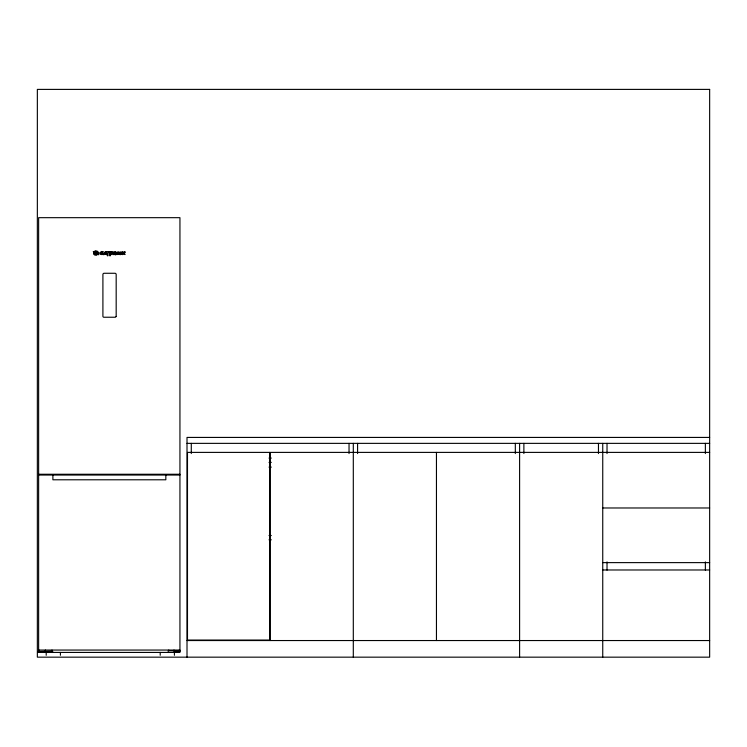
<?xml version="1.0" encoding="UTF-8"?>
<svg xmlns="http://www.w3.org/2000/svg" width="747" height="747" viewBox="0 0 747 747"><rect width="100%" height="100%" fill="white"/><g stroke="black" fill="none" stroke-linecap="round" stroke-linejoin="round"><path stroke-width="1.12" d="M45.212 652.43L45.278 651.244M174.098 650.74L174.154 651.412L179.943 651.281M122.844 254.017C123.031 256.053 118.941 252.411 122.106 251.72C123.638 251.515 122.741 252.411 121.752 252.589C125.225 252.944 119.894 253.513 122.723 254.027M125.048 252.225C121.742 252.757 127.382 255.138 124.067 254.419C121.462 253.401 125.403 250.348 125.123 252.225M102.918 251.655C101.368 251.804 102.264 255.418 104.132 254.596L103.039 253.765L103.011 251.655M110.995 251.655L108.913 251.655L108.913 252.243C113.339 256.987 106.793 257.22 111.079 252.243L111.088 251.674M709.65 437.425L187.011 437.425L187.011 657.164M187.011 443.363L709.65 443.363M709.65 452.393L270.162 452.393L270.162 640.543M269.004 458.088L271.32 458.088M269.004 462.365L271.32 462.365M269.004 467.118L271.32 467.118M38.629 474.261L179.943 474.261M38.629 475.036L179.943 475.036M602.745 507.979L709.65 507.979M269.004 535.534L271.32 535.534M269.004 539.81L271.32 539.81M602.745 562.622L709.65 562.622M602.745 569.98L709.65 569.98M187.011 640.543L709.65 640.543M38.629 650.058L179.943 650.058M179.943 650.87L168.336 650.74L168.066 651.281M116.896 252.551C110.733 248.574 115.654 259.377 116.896 252.561M705.373 443.363L705.373 453.56M705.373 561.893L705.373 570.148M607.022 443.363L607.022 453.56M607.022 561.893L607.022 570.148M602.745 443.363L602.745 657.164M598.468 443.363L598.468 453.56M523.88 443.363L523.88 453.56M519.604 443.363L519.604 657.164M515.327 443.363L515.327 453.56M436.453 452.393L436.453 640.543M357.58 443.363L357.58 453.56M353.303 443.363L353.303 657.164M349.036 443.363L349.036 453.56M191.288 443.363L191.288 453.56M179.233 650.058L179.233 650.74M174.415 652.43L174.415 655.268M174.004 650.058L174.004 650.74M168.785 650.058L168.785 650.74M165.834 475.036L165.834 479.789L52.888 479.789L52.888 475.036M160.213 652.43L160.213 655.268M60.414 652.43L60.414 655.268M52.878 652.196L52.542 651.244L37.92 651.487L38.218 652.43L179.943 652.43L179.943 217.676L38.629 217.676L38.629 652.43M51.982 650.058L51.982 651.244M46.211 652.43L46.211 655.268M45.399 650.058L45.399 651.244M38.816 650.058L38.816 651.244M106.289 254.503L104.272 253.635L105.084 251.804L106.289 251.655L104.944 252.757L106.289 252.803L106.27 253.373L104.925 253.457L106.289 254.503M116.336 253.093C114.254 256.305 114.291 249.984 116.336 253.093M113.479 252.467L113.525 254.596L112.872 254.596L112.414 253.42L111.359 254.596C109.93 252.944 112.676 250.236 113.479 252.467M111.975 252.617L112.797 252.467L111.975 252.57M106.522 251.655L106.522 252.243C110.948 256.977 104.412 257.211 108.689 252.243L108.707 251.674L106.522 251.655M99.921 252.934L100.518 254.279L102.031 254.606L100.64 253.373L102.031 253.373L102.031 252.794C99.323 254.213 103.954 248.9 99.921 252.934M116.177 316.439L115.477 317.232L103.908 317.242A0.99 0.99 0 0 1 102.909 316.252L102.909 274.513A1.251 1.251 0 0 1 103.982 273.271L114.982 273.271A1.195 1.195 0 0 1 116.177 274.466L116.177 316.439M93.935 252.869L94.57 254.167L97.091 254.848L95.065 255.222L93.599 254.111L93.702 252.131L98.921 254.055L98.641 254.746L93.963 252.757M98.193 252.878L97.922 253.457L93.244 251.646C96.036 252.729 99.295 252 95.149 251.356C93.412 250.618 98.959 250.404 98.193 252.878M117.895 253.896L117.783 254.596C115.299 253.961 118.997 249.106 118.95 253.522L120.174 251.692L120.771 254.596L120.118 254.596L119.847 252.813L119.09 254.596L118.054 252.813L117.895 253.896M709.65 89.397L37.35 89.397L37.35 657.164L709.65 657.164L709.65 89.397M269.686 452.393L187.488 452.393L187.488 640.067L269.686 640.067L269.686 452.393"/></g></svg>
